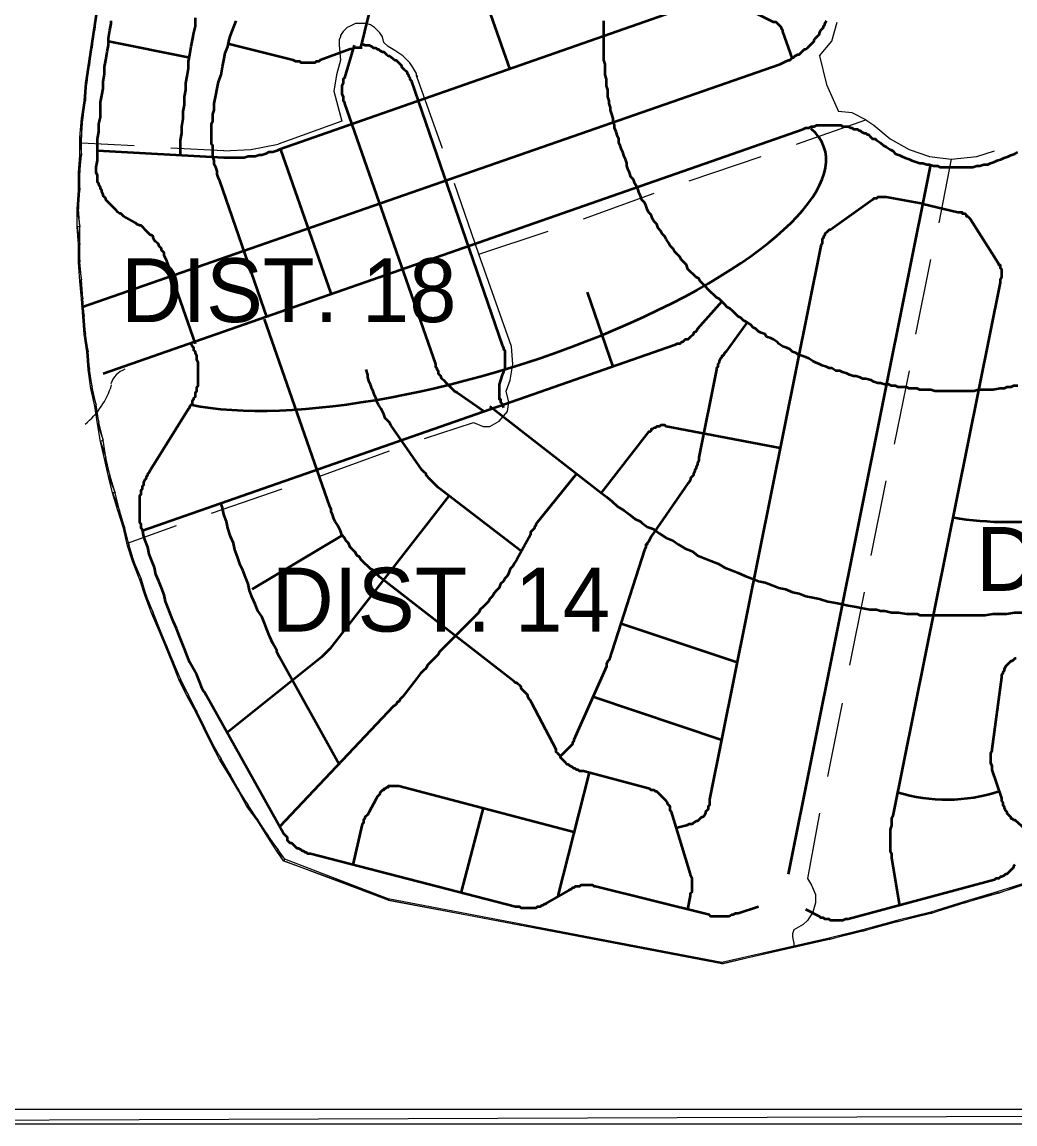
# Model space of a CAD drawing. Header units: inches. Extents: x 27 to 868, y 19 to 613.
# Drawn here: x 752.22 to 785.18, y 513.32 to 549.89 of the extents above; entities that cross this region are included whole.
import ezdxf

# ---------------------------------------------------------------- set-up
doc = ezdxf.new("R2010")
doc.units = ezdxf.units.IN
doc.header["$MEASUREMENT"] = 0
doc.layers.add('PDF_Geometry', color=7, linetype='Continuous')
doc.layers.add('PDF_Text', color=7, linetype='Continuous')
doc.styles.add('PDF Arial', font='arial.ttf')

msp = doc.modelspace()

# ---------------------------------------------------------------- linework, layer by layer
at = {"layer": 'PDF_Geometry', "color": 8, "lineweight": 35}
for points in [[(763.47, 549.035), (763.605, 549.575), (764.64, 553.808)], [(768.423, 548.314), (767.568, 550.746)], [(774.953, 550.611), (760.768, 545.657), (760.678, 545.612), (760.542, 545.567), (760.407, 545.567), (760.317, 545.522), (760.182, 545.477), (760.092, 545.477), (759.957, 545.432), (759.822, 545.432), (759.732, 545.432), (759.597, 545.387), (759.462, 545.387), (759.372, 545.387), (759.237, 545.387), (759.101, 545.387), (759.011, 545.387), (758.921, 545.387), (754.733, 545.612)], [(777.79, 548.674), (777.475, 549.575), (777.475, 549.62), (777.43, 549.665), (777.43, 549.71), (777.385, 549.755), (777.34, 549.8), (777.295, 549.845), (777.25, 549.89), (777.205, 549.89), (777.16, 549.89), (775.629, 550.656)], [(757.48, 545.477), (757.48, 545.702), (757.48, 545.972), (757.525, 546.198), (757.525, 546.423), (757.57, 546.693), (757.57, 546.918), (757.615, 547.143), (757.615, 547.413), (757.66, 547.639), (757.66, 547.864), (757.705, 548.089), (757.75, 548.359), (757.75, 548.584), (757.795, 548.809), (757.84, 549.08), (757.885, 549.305), (757.93, 549.53), (757.976, 549.755), (757.976, 550.025)], [(754.193, 540.433), (777.385, 548.494), (777.475, 548.539), (777.565, 548.584), (777.655, 548.629), (777.7, 548.629), (777.745, 548.674), (777.79, 548.719), (777.835, 548.719), (777.88, 548.764), (777.97, 548.81), (778.016, 548.81), (778.061, 548.855), (778.106, 548.9), (778.151, 548.945), (778.196, 548.99), (778.241, 548.99), (778.286, 549.035), (778.331, 549.08), (778.376, 549.125), (778.421, 549.17), (778.466, 549.215), (778.511, 549.26), (778.511, 549.305), (778.556, 549.35), (778.601, 549.395), (778.646, 549.44), (778.691, 549.485), (778.691, 549.53), (778.736, 549.62), (778.781, 549.665), (778.826, 549.71), (778.826, 549.755), (778.871, 549.8), (778.871, 549.845), (778.916, 549.935)], [(757.21, 541.469), (757.03, 541.964), (756.985, 542.054), (756.94, 542.145), (756.94, 542.235), (756.895, 542.28), (756.85, 542.325), (756.85, 542.37), (756.805, 542.415), (756.76, 542.46), (756.76, 542.505), (756.715, 542.55), (756.67, 542.595), (756.625, 542.64), (756.579, 542.73), (756.579, 542.775), (756.534, 542.82), (756.489, 542.82), (756.444, 542.865), (756.399, 542.91), (756.354, 542.955), (756.309, 543), (756.264, 543.045), (756.219, 543.09), (756.174, 543.135), (756.129, 543.135), (756.039, 543.18), (755.994, 543.225), (755.589, 543.451), (755.544, 543.496), (755.499, 543.541), (755.454, 543.541), (755.409, 543.586), (755.364, 543.631), (755.319, 543.676), (755.274, 543.721), (755.228, 543.766), (755.183, 543.811), (755.138, 543.856), (755.093, 543.901), (755.048, 543.946), (755.003, 543.991), (755.003, 544.036), (754.958, 544.081), (754.913, 544.126), (754.913, 544.171), (754.868, 544.261), (754.868, 544.306), (754.823, 544.351), (754.823, 544.396), (754.778, 544.486), (754.778, 544.531), (754.733, 544.576), (754.733, 544.621), (754.733, 544.711), (754.733, 544.756), (754.733, 544.802), (754.688, 544.892), (754.688, 544.937), (754.688, 544.982), (754.688, 545.072), (754.733, 545.297), (754.733, 545.522), (754.733, 545.792), (754.733, 546.017), (754.778, 546.243), (754.778, 546.513), (754.823, 546.738), (754.823, 546.963), (754.823, 547.233), (754.868, 547.458), (754.913, 547.684), (754.913, 547.909), (754.958, 548.179), (754.958, 548.404), (755.003, 548.629), (755.048, 548.9), (755.093, 549.125), (755.093, 549.35), (755.138, 549.62), (755.183, 549.845), (755.183, 549.935)], [(760.362, 540.073), (758.786, 544.621), (758.741, 544.711), (758.696, 544.846), (758.696, 544.937), (758.651, 545.072), (758.606, 545.162), (758.606, 545.297), (758.561, 545.432), (758.561, 545.522), (758.561, 545.612), (758.561, 545.702), (758.561, 545.792), (758.516, 545.837), (758.516, 545.927), (758.516, 546.017), (758.516, 546.152), (758.516, 546.243), (758.516, 546.378), (758.516, 546.513), (758.561, 546.603), (758.561, 546.738), (758.561, 546.828), (758.606, 546.963), (758.606, 547.188), (758.651, 547.458), (758.696, 547.684), (758.741, 547.909), (758.831, 548.134), (758.876, 548.404), (758.921, 548.629), (758.966, 548.855), (759.056, 549.08), (759.101, 549.305), (759.146, 549.44), (759.327, 549.935)], [(785.266, 537.821), (785.131, 537.821), (785.041, 537.776), (784.906, 537.776), (784.816, 537.731), (784.681, 537.731), (784.455, 537.686), (784.32, 537.686), (784.185, 537.686), (784.095, 537.686), (783.96, 537.686), (783.825, 537.641), (783.735, 537.641), (783.6, 537.641), (783.465, 537.641), (783.375, 537.641), (783.239, 537.641), (783.104, 537.641), (782.969, 537.641), (782.744, 537.641), (782.654, 537.641), (782.519, 537.641), (782.384, 537.686), (782.294, 537.686), (782.159, 537.686), (782.023, 537.686), (781.933, 537.731), (781.798, 537.731), (781.663, 537.731), (781.573, 537.776), (781.438, 537.776), (781.303, 537.776), (781.213, 537.821), (781.078, 537.821), (780.988, 537.866), (780.853, 537.866), (780.718, 537.911), (780.627, 537.911), (780.492, 537.956), (780.402, 538.001), (780.222, 538.046), (780.132, 538.046), (780.042, 538.091), (779.907, 538.136), (779.817, 538.136), (779.682, 538.182), (779.592, 538.227), (779.457, 538.272), (779.367, 538.317), (779.231, 538.317), (779.096, 538.407), (779.006, 538.407), (778.916, 538.452), (778.781, 538.497), (778.691, 538.542), (778.556, 538.587), (778.466, 538.632), (778.331, 538.722), (778.241, 538.767), (778.106, 538.812), (777.971, 538.857), (777.925, 538.902), (777.79, 538.947), (777.7, 539.037), (777.61, 539.082), (777.475, 539.127), (777.34, 539.217), (777.295, 539.262), (777.16, 539.352), (777.07, 539.397), (776.935, 539.442), (776.89, 539.533), (776.755, 539.578), (776.664, 539.623), (776.574, 539.713), (776.484, 539.758), (776.394, 539.848), (776.259, 539.938), (776.169, 539.983), (776.079, 540.073), (775.989, 540.118), (775.899, 540.208), (775.809, 540.298), (775.719, 540.388), (775.629, 540.433), (775.539, 540.523), (775.449, 540.613), (775.359, 540.703), (775.268, 540.748), (775.178, 540.839), (775.088, 540.929), (774.998, 541.019), (774.908, 541.109), (774.818, 541.199), (774.728, 541.289), (774.683, 541.379), (774.593, 541.424), (774.503, 541.514), (774.413, 541.604), (774.323, 541.694), (774.278, 541.829), (774.188, 541.919), (774.098, 542.009), (774.053, 542.099), (773.962, 542.19), (773.872, 542.28), (773.827, 542.37), (773.737, 542.46), (773.692, 542.55), (773.602, 542.685), (773.557, 542.775), (773.467, 542.865), (773.422, 542.955), (773.332, 543.045), (773.287, 543.18), (773.197, 543.27), (773.152, 543.36), (773.107, 543.495), (773.017, 543.586), (772.972, 543.676), (772.927, 543.811), (772.882, 543.901), (772.792, 543.991), (772.747, 544.126), (772.702, 544.216), (772.657, 544.351), (772.612, 544.441), (772.566, 544.531), (772.521, 544.666), (772.431, 544.756), (772.386, 544.892), (772.341, 544.982), (772.296, 545.117), (772.296, 545.207), (772.251, 545.342), (772.206, 545.432), (772.161, 545.567), (772.116, 545.657), (772.071, 545.792), (772.026, 545.882), (772.026, 546.017), (771.981, 546.107), (771.936, 546.243), (771.891, 546.378), (771.891, 546.468), (771.846, 546.603), (771.846, 546.693), (771.801, 546.828), (771.756, 546.963), (771.756, 547.053), (771.711, 547.188), (771.711, 547.278), (771.666, 547.413), (771.666, 547.549), (771.666, 547.639), (771.621, 547.774), (771.621, 547.909), (771.621, 547.999), (771.576, 548.134), (771.576, 548.269), (771.576, 548.359), (771.576, 548.494), (771.531, 548.629), (771.531, 548.719), (771.531, 548.855), (771.531, 548.99), (771.531, 549.08), (771.531, 549.215), (771.531, 549.35), (771.531, 549.44), (771.531, 549.575), (771.531, 549.71), (771.531, 549.8), (771.531, 549.935)], [(755.093, 549.26), (757.795, 548.719)], [(763.515, 549.035), (763.47, 549.035), (763.425, 549.035), (763.335, 549.035), (763.289, 549.035), (763.244, 549.035), (763.199, 548.99), (763.154, 548.99), (763.109, 548.99), (762.119, 548.629), (762.074, 548.584), (762.029, 548.584), (761.984, 548.584), (761.939, 548.539), (761.848, 548.539), (761.803, 548.539), (761.758, 548.539), (761.668, 548.539), (761.623, 548.539), (761.578, 548.539), (761.488, 548.539), (761.443, 548.584), (761.398, 548.584), (761.308, 548.584), (761.218, 548.629), (759.056, 549.17)], [(763.244, 549.125), (762.929, 548.044), (762.884, 547.999), (762.884, 547.954), (762.884, 547.909), (762.884, 547.864), (762.839, 547.774), (762.839, 547.729), (762.839, 547.684), (762.839, 547.594), (762.839, 547.549), (762.839, 547.504), (762.884, 547.413), (762.884, 547.368), (762.884, 547.323), (762.884, 547.278), (762.929, 547.233), (762.929, 547.188), (765.946, 538.542), (765.946, 538.452), (765.991, 538.407), (765.991, 538.362), (766.037, 538.317), (766.037, 538.227), (766.082, 538.182), (766.127, 538.137), (766.127, 538.091), (766.172, 538.046), (766.217, 538.001), (766.262, 537.956), (766.307, 537.911), (766.352, 537.866), (766.397, 537.821), (766.442, 537.776), (766.487, 537.731), (766.532, 537.686), (766.577, 537.641), (766.667, 537.596), (767.568, 536.966)], [(763.515, 549.17), (763.605, 549.125), (763.74, 549.125), (763.83, 549.08), (763.875, 549.035), (763.965, 549.035), (764.01, 548.99), (764.055, 548.99), (764.1, 548.945), (764.19, 548.9), (764.235, 548.9), (764.28, 548.855), (764.325, 548.81), (764.37, 548.764), (764.415, 548.764), (764.595, 548.629), (764.64, 548.629), (764.686, 548.584), (764.731, 548.539), (764.776, 548.494), (764.821, 548.449), (764.821, 548.404), (764.866, 548.359), (764.911, 548.314), (764.956, 548.269), (765.001, 548.224), (765.001, 548.179), (765.046, 548.134), (765.046, 548.089), (765.091, 548.044), (765.091, 547.999), (765.136, 547.954), (768.153, 539.172), (768.198, 539.082), (768.198, 539.037), (768.243, 538.992), (768.243, 538.902), (768.243, 538.857), (768.243, 538.812), (768.243, 538.722), (768.243, 538.677), (768.243, 538.632), (768.243, 538.542), (768.243, 538.497), (768.243, 538.452), (768.243, 538.362), (768.198, 538.317), (768.198, 538.272), (768.153, 538.182), (768.108, 538.001), (768.063, 537.866), (768.063, 537.821), (768.063, 537.731), (768.063, 537.686), (768.063, 537.641), (768.063, 537.551), (768.063, 537.506), (768.063, 537.461), (768.063, 537.416), (768.063, 537.371), (768.108, 537.371), (768.108, 537.326), (768.108, 537.281), (768.153, 537.236), (768.153, 537.191), (768.198, 537.101)], [(754.913, 538.227), (778.151, 546.333), (778.241, 546.378), (778.331, 546.378), (778.421, 546.423), (778.466, 546.423), (778.511, 546.423), (778.601, 546.468), (778.646, 546.468), (778.691, 546.468), (778.736, 546.468), (778.826, 546.468), (778.871, 546.468), (778.916, 546.468), (779.006, 546.468), (779.051, 546.468), (779.096, 546.468), (779.186, 546.468), (779.231, 546.468), (779.276, 546.468), (779.366, 546.468), (779.412, 546.468), (779.457, 546.423), (779.547, 546.423), (779.592, 546.423), (779.637, 546.423), (779.727, 546.378), (779.772, 546.378), (779.817, 546.333), (779.862, 546.333), (779.952, 546.333), (779.997, 546.288), (780.042, 546.288), (780.087, 546.243), (780.177, 546.198), (780.222, 546.198), (780.267, 546.153), (780.312, 546.153), (780.357, 546.107), (780.402, 546.062), (780.447, 546.017), (780.537, 546.017), (780.582, 545.972), (780.718, 545.882), (780.808, 545.792), (780.898, 545.747), (781.033, 545.657), (781.123, 545.612), (781.213, 545.522), (781.348, 545.477), (781.438, 545.432), (781.528, 545.387), (781.663, 545.342), (781.753, 545.297), (781.888, 545.252), (782.023, 545.207), (782.114, 545.207), (782.249, 545.162), (782.339, 545.162), (782.474, 545.117), (782.609, 545.117), (782.699, 545.072), (782.834, 545.072), (782.969, 545.072), (783.059, 545.072), (783.194, 545.072), (783.329, 545.072), (783.42, 545.072), (783.555, 545.072), (783.645, 545.072), (783.78, 545.072), (783.915, 545.117), (784.005, 545.117), (784.14, 545.162), (784.275, 545.162), (784.365, 545.207), (784.5, 545.252), (784.59, 545.297), (784.725, 545.342)], [(762.479, 540.884), (760.813, 545.657)], [(784.725, 545.342), (784.816, 545.387), (784.951, 545.432), (785.041, 545.477), (785.176, 545.522), (785.266, 545.567)], [(777.655, 521.609), (782.384, 545.162)], [(782.114, 543.856), (780.898, 544.081), (780.853, 544.081), (780.808, 544.081), (780.763, 544.081), (780.718, 544.081), (780.672, 544.081), (780.627, 544.081), (780.582, 544.036), (780.537, 544.036), (780.492, 544.036), (780.447, 543.991), (779.051, 543), (779.006, 543), (778.961, 542.955), (778.916, 542.91), (778.871, 542.865), (778.871, 542.82), (778.826, 542.775), (778.826, 542.73), (778.781, 542.685), (778.781, 542.64), (778.781, 542.55), (778.736, 542.46), (775.043, 524.086), (775.043, 523.996), (775.043, 523.906), (774.998, 523.861), (774.998, 523.816), (774.998, 523.771), (774.953, 523.726), (774.908, 523.681), (774.908, 523.636), (774.863, 523.546), (774.818, 523.501), (774.773, 523.501), (774.728, 523.456), (774.683, 523.411), (774.638, 523.366), (774.593, 523.366), (774.503, 523.32), (774.458, 523.275), (774.368, 523.275), (774.278, 523.23), (773.917, 523.14)], [(782.114, 543.856), (783.284, 543.586), (783.329, 543.586), (783.375, 543.586), (783.42, 543.586), (783.42, 543.541), (783.465, 543.541), (783.51, 543.541), (783.555, 543.496), (783.555, 543.451), (783.6, 543.451), (783.645, 543.405), (783.69, 543.36), (784.635, 541.874), (784.635, 541.829), (784.681, 541.829), (784.681, 541.784), (784.681, 541.739), (784.725, 541.694), (784.725, 541.649), (784.725, 541.604), (784.725, 541.559), (784.725, 541.514), (784.725, 541.469), (784.725, 541.424), (784.681, 541.334), (784.681, 541.244), (781.123, 523.546), (781.078, 523.456), (781.078, 523.366), (781.078, 523.23), (781.033, 523.095), (781.033, 523.005), (781.033, 522.87), (781.033, 522.735), (781.033, 522.645), (781.033, 522.51), (781.033, 522.375), (781.078, 522.285), (781.078, 522.15), (781.348, 520.573)], [(757.976, 539.217), (757.165, 541.559)], [(771.846, 538.452), (770.99, 540.929)], [(775.449, 540.613), (774.638, 539.713), (774.593, 539.623), (774.503, 539.578), (774.503, 539.533), (774.458, 539.488), (774.413, 539.442), (774.368, 539.397), (774.323, 539.352), (774.233, 539.352), (774.188, 539.307), (774.143, 539.262), (774.098, 539.262), (774.053, 539.217), (774.007, 539.217), (773.962, 539.217), (773.872, 539.172), (756.219, 533.003)], [(774.323, 520.438), (774.413, 520.889), (774.413, 520.979), (774.458, 521.024), (774.458, 521.069), (774.458, 521.114), (774.458, 521.204), (774.458, 521.249), (774.458, 521.294), (774.458, 521.384), (774.458, 521.429), (774.458, 521.474), (774.413, 521.564), (774.413, 521.609), (773.782, 523.681), (773.737, 523.726), (773.737, 523.771), (773.737, 523.861), (773.692, 523.906), (773.647, 523.951), (773.647, 523.996), (773.602, 524.041), (773.557, 524.086), (773.512, 524.131), (773.467, 524.176), (773.422, 524.221), (773.377, 524.266), (773.332, 524.311), (773.287, 524.356), (773.242, 524.356), (773.197, 524.401), (773.152, 524.401), (773.107, 524.401), (773.062, 524.446), (770.855, 525.032), (770.81, 525.032), (770.72, 525.032), (770.675, 525.077), (770.63, 525.077), (770.585, 525.122), (770.54, 525.122), (770.495, 525.167), (770.405, 525.212), (770.36, 525.257), (770.315, 525.257), (770.27, 525.302), (770.225, 525.347), (770.18, 525.392), (770.135, 525.437), (770.09, 525.482), (770.09, 525.527), (770.045, 525.572), (770, 525.617), (769.955, 525.662), (769.955, 525.752), (769.144, 527.283), (769.099, 527.373), (769.054, 527.419), (769.009, 527.509), (769.009, 527.554), (768.964, 527.599), (768.919, 527.644), (768.874, 527.689), (768.829, 527.734), (768.784, 527.779), (768.784, 527.824), (768.739, 527.869), (768.694, 527.914), (768.648, 527.959), (768.603, 527.959), (768.558, 528.004), (764.1, 531.472), (764.055, 531.517), (763.965, 531.607), (763.875, 531.697), (763.785, 531.742), (763.695, 531.832), (763.605, 531.922), (763.515, 532.012), (763.47, 532.057), (763.425, 532.147), (763.335, 532.192), (763.289, 532.282), (763.199, 532.372), (763.109, 532.462), (763.064, 532.597), (762.974, 532.687), (762.929, 532.778), (762.839, 532.868), (762.794, 533.003), (762.749, 533.093), (762.704, 533.183), (762.614, 533.318), (762.569, 533.408), (762.524, 533.543), (762.479, 533.633), (762.479, 533.723), (762.434, 533.813), (760.272, 540.028)], [(776.304, 539.938), (775.584, 538.947), (775.539, 538.902), (775.494, 538.812), (775.449, 538.812), (775.449, 538.767), (775.404, 538.722), (775.359, 538.632), (775.359, 538.587), (775.314, 538.542), (775.314, 538.497), (775.314, 538.452), (775.268, 538.407), (775.268, 538.362), (774.683, 535.434), (774.683, 535.344), (774.638, 535.254), (774.638, 535.209), (774.593, 535.119), (774.593, 535.074), (774.548, 535.029), (774.548, 534.984), (774.503, 534.894), (774.503, 534.849), (774.458, 534.804), (774.413, 534.759), (774.413, 534.714), (774.368, 534.624), (774.323, 534.579), (773.107, 532.823), (773.062, 532.732), (773.017, 532.642), (772.972, 532.597), (772.972, 532.552), (772.927, 532.552), (772.927, 532.507), (772.927, 532.462), (772.882, 532.372), (771.711, 528.724), (771.666, 528.679), (771.621, 528.589), (771.621, 528.499), (770.54, 526.068), (770.54, 526.022), (770.495, 525.977), (770.495, 525.932), (770.45, 525.887), (770.405, 525.842), (770.36, 525.797), (770.315, 525.752), (770.27, 525.707), (770.225, 525.662), (770.18, 525.617), (770.09, 525.527)], [(776.664, 520.528), (775.989, 520.303), (775.899, 520.303), (775.809, 520.258), (775.764, 520.258), (775.674, 520.213), (775.629, 520.213), (775.584, 520.213), (775.494, 520.213), (775.449, 520.213), (775.404, 520.213), (775.313, 520.213), (775.268, 520.213), (775.223, 520.213), (775.178, 520.213), (775.088, 520.213), (775.043, 520.258), (771.26, 521.204), (771.215, 521.204), (771.17, 521.249), (771.125, 521.249), (771.08, 521.249), (770.99, 521.249), (770.945, 521.249), (770.9, 521.249), (770.81, 521.249), (770.765, 521.249), (770.72, 521.204), (770.675, 521.204), (770.585, 521.204), (770.54, 521.159), (770.495, 521.159), (770.45, 521.114), (770.36, 521.069), (769.639, 520.663), (769.594, 520.618), (769.549, 520.618), (769.504, 520.573), (769.459, 520.573), (769.414, 520.528), (769.369, 520.528), (769.324, 520.528), (769.279, 520.483), (769.189, 520.483), (769.144, 520.483), (769.099, 520.483), (769.009, 520.483), (768.964, 520.483), (768.919, 520.483), (768.829, 520.483), (768.784, 520.483), (768.739, 520.528), (768.648, 520.528), (768.603, 520.528), (761.803, 522.285), (761.758, 522.285), (761.713, 522.285), (761.668, 522.33), (761.623, 522.33), (761.578, 522.375), (761.533, 522.375), (761.488, 522.42), (761.398, 522.465), (761.353, 522.465), (761.308, 522.51), (761.263, 522.555), (761.218, 522.6), (761.173, 522.645), (761.128, 522.645), (761.083, 522.69), (761.038, 522.735), (761.038, 522.825), (760.993, 522.87), (760.948, 522.915), (760.903, 522.96), (758.336, 527.554), (758.291, 527.644), (758.246, 527.689), (758.201, 527.779), (758.111, 528.004), (758.021, 528.229), (757.93, 528.409), (757.795, 528.634), (757.705, 528.86), (757.615, 529.085), (757.525, 529.31), (757.435, 529.535), (757.345, 529.76), (757.255, 529.985), (757.165, 530.211), (757.075, 530.436), (756.985, 530.661), (756.94, 530.886), (756.85, 531.111), (756.76, 531.336), (756.67, 531.562), (756.625, 531.787), (756.534, 532.012), (756.444, 532.237), (756.399, 532.462), (756.309, 532.687), (756.264, 532.823), (756.219, 533.048), (756.174, 533.093), (756.174, 533.183), (756.174, 533.228), (756.129, 533.273), (756.129, 533.363), (756.129, 533.408), (756.129, 533.453), (756.129, 533.498), (756.129, 533.588), (756.129, 533.633), (756.129, 533.678), (756.129, 533.768), (756.129, 533.813), (756.129, 533.858), (756.129, 533.948), (756.129, 533.993), (756.129, 534.038), (756.129, 534.129), (756.129, 534.174), (756.174, 534.219), (756.174, 534.309), (756.174, 534.354), (756.219, 534.399), (756.219, 534.489), (756.264, 534.534), (756.264, 534.579), (756.264, 534.624), (756.309, 534.714), (756.354, 534.759), (756.354, 534.804), (756.399, 534.849), (756.399, 534.894), (756.444, 534.939), (756.489, 535.029), (757.75, 537.056), (757.795, 537.101), (757.795, 537.146), (757.84, 537.191), (757.885, 537.236), (757.885, 537.326), (757.93, 537.371), (757.93, 537.416), (757.976, 537.461), (757.976, 537.551), (757.976, 537.596), (758.021, 537.641), (758.021, 537.731), (758.021, 537.776), (758.066, 537.821), (758.066, 537.866), (758.066, 537.956), (758.066, 538.001), (758.066, 538.046), (758.066, 538.137), (758.066, 538.182), (758.066, 538.227), (758.066, 538.317), (758.066, 538.362), (758.066, 538.407), (758.066, 538.452), (758.066, 538.497), (758.066, 538.542), (758.066, 538.587), (758.021, 538.677), (758.021, 538.722), (758.021, 538.767), (758.021, 538.812), (757.976, 538.902), (757.976, 538.947), (757.93, 538.992), (757.93, 539.082), (757.885, 539.127), (757.84, 539.217), (757.84, 539.262)], [(768.784, 532.327), (766.037, 534.444), (765.992, 534.489), (765.946, 534.534), (765.901, 534.579), (765.856, 534.624), (765.811, 534.669), (765.766, 534.714), (765.721, 534.759), (765.676, 534.804), (765.631, 534.849), (765.631, 534.894), (765.586, 534.939), (765.541, 534.984), (765.496, 535.029), (764.46, 536.515), (764.415, 536.605), (764.37, 536.65), (764.28, 536.74), (764.235, 536.876), (764.19, 536.966), (764.145, 537.056), (764.055, 537.191), (764.01, 537.281), (763.965, 537.416), (763.92, 537.506), (763.875, 537.641), (763.83, 537.731), (763.785, 537.866), (763.74, 537.956), (763.695, 538.091), (763.695, 538.182), (763.65, 538.362)], [(767.748, 537.146), (771.441, 534.264), (771.621, 534.129), (771.801, 533.993), (771.981, 533.813), (772.206, 533.678), (772.386, 533.543), (772.566, 533.408), (772.747, 533.318), (772.792, 533.273), (772.972, 533.138), (773.107, 533.093), (773.197, 533.048), (773.377, 532.913), (773.602, 532.778), (773.827, 532.687), (774.007, 532.552), (774.233, 532.417), (774.458, 532.327), (774.638, 532.192), (774.863, 532.102), (775.088, 532.012), (775.313, 531.922), (775.539, 531.787), (775.764, 531.697), (775.989, 531.607), (776.214, 531.517), (776.439, 531.427), (776.664, 531.336), (776.89, 531.291), (777.115, 531.201), (777.34, 531.111), (777.565, 531.066), (777.79, 530.976), (778.016, 530.931), (778.241, 530.841), (778.466, 530.796), (778.691, 530.751), (778.961, 530.661), (779.231, 530.616), (779.457, 530.571), (779.637, 530.526), (779.907, 530.481), (780.132, 530.436), (780.357, 530.391), (780.582, 530.391), (780.718, 530.346), (780.853, 530.346), (781.078, 530.301), (781.303, 530.301), (781.573, 530.256), (781.798, 530.256), (781.933, 530.256), (782.023, 530.211), (782.294, 530.211), (782.519, 530.211), (782.744, 530.211), (782.969, 530.211), (783.239, 530.211), (783.465, 530.211), (783.735, 530.211), (783.96, 530.211), (784.185, 530.211), (784.455, 530.256), (784.681, 530.256), (784.906, 530.256), (785.176, 530.301), (785.401, 530.301)], [(777.385, 535.75), (773.602, 536.47), (773.557, 536.515), (773.512, 536.515), (773.467, 536.515), (773.422, 536.515), (773.377, 536.47), (773.332, 536.47), (773.287, 536.47), (773.242, 536.425), (773.197, 536.425), (773.152, 536.38), (773.107, 536.38), (773.107, 536.335), (773.062, 536.29), (773.017, 536.29), (771.441, 534.264)], [(770.63, 534.894), (769.279, 533.228), (769.279, 533.183), (769.234, 533.138), (769.234, 533.093), (769.189, 533.048), (769.144, 533.003), (769.099, 532.958), (769.099, 532.868), (768.648, 532.057), (768.558, 531.922), (768.513, 531.832), (768.423, 531.742), (768.378, 531.607), (768.333, 531.517), (768.243, 531.427), (768.198, 531.336), (768.108, 531.246), (768.063, 531.111), (767.973, 531.021), (767.883, 530.931), (767.838, 530.841), (767.748, 530.751), (767.703, 530.661), (767.613, 530.571), (767.523, 530.481), (767.433, 530.391), (767.388, 530.301), (767.297, 530.211), (767.207, 530.121), (767.117, 530.03), (767.027, 529.94), (766.262, 529.175), (766.082, 528.995), (766.037, 528.905), (765.946, 528.815), (765.856, 528.725), (765.766, 528.634), (765.676, 528.544), (765.631, 528.454), (765.541, 528.364), (765.451, 528.274), (765.316, 528.094), (764.866, 527.509), (764.776, 527.419), (764.731, 527.328), (764.686, 527.328), (764.64, 527.238), (764.55, 527.193), (760.768, 523.185)], [(762.749, 525.257), (760.768, 528.815), (760.723, 528.905), (760.678, 528.995), (760.678, 529.04), (760.542, 529.265), (760.452, 529.49), (760.362, 529.715), (760.272, 529.94), (760.182, 530.166), (760.047, 530.346), (759.957, 530.571), (759.867, 530.796), (759.777, 531.021), (759.732, 531.246), (759.642, 531.472), (759.552, 531.697), (759.462, 531.877), (759.372, 532.147), (759.282, 532.372), (759.237, 532.597), (759.146, 532.823), (759.056, 533.093), (759.011, 533.318), (758.921, 533.543), (758.876, 533.768), (758.831, 533.903)], [(766.397, 534.174), (762.434, 529.085), (762.389, 529.04), (762.344, 528.995), (762.299, 528.95), (762.254, 528.905), (762.209, 528.86), (762.164, 528.815), (759.011, 526.293)], [(762.884, 532.868), (759.867, 531.066)], [(772.071, 529.94), (775.989, 528.634)], [(785.221, 528.77), (785.176, 528.77), (785.131, 528.725), (785.086, 528.679), (785.041, 528.679), (784.996, 528.634), (784.951, 528.589), (784.906, 528.544), (784.861, 528.499), (784.816, 528.409), (784.816, 528.364), (784.771, 528.319), (784.771, 528.274), (784.725, 528.229), (784.725, 528.139), (784.41, 525.752), (784.41, 525.707), (784.365, 525.617), (784.365, 525.572), (784.365, 525.527), (784.365, 525.482), (784.365, 525.392), (784.365, 525.347), (784.365, 525.302), (784.41, 525.212), (784.41, 525.167), (784.41, 525.122), (784.41, 525.077), (784.725, 524.131), (784.725, 524.041), (784.771, 523.996), (784.771, 523.951), (784.771, 523.906), (784.816, 523.861), (784.816, 523.816), (784.861, 523.726), (784.906, 523.681), (784.906, 523.636), (784.951, 523.591), (784.996, 523.546), (785.041, 523.501), (785.041, 523.456), (785.086, 523.456), (785.131, 523.411), (785.176, 523.411), (785.626, 523.005)], [(771.17, 527.509), (775.448, 526.068)], [(771.035, 524.942), (770, 520.889)], [(770.54, 523.005), (764.731, 524.536), (764.686, 524.536), (764.64, 524.536), (764.595, 524.536), (764.55, 524.536), (764.505, 524.536), (764.46, 524.536), (764.415, 524.536), (764.37, 524.536), (764.37, 524.491), (764.325, 524.491), (764.28, 524.446), (764.235, 524.446), (764.235, 524.401), (764.19, 524.401), (764.145, 524.356), (764.1, 524.311), (764.1, 524.266), (764.01, 524.176), (763.965, 524.086), (763.74, 523.681), (763.695, 523.591), (763.605, 523.501), (763.605, 523.456), (763.56, 523.411), (763.56, 523.365), (763.56, 523.32), (763.515, 523.275), (763.199, 521.924)], [(767.523, 523.816), (766.802, 521.024)], [(785.176, 521.924), (785.131, 521.879), (785.131, 521.834), (785.086, 521.789), (785.041, 521.744), (784.996, 521.699), (784.951, 521.654), (784.906, 521.609), (784.861, 521.609), (784.816, 521.564), (784.726, 521.519), (784.681, 521.519), (784.636, 521.474), (784.545, 521.474), (784.5, 521.429), (779.637, 520.123), (779.592, 520.123), (779.547, 520.123), (779.457, 520.078), (779.412, 520.078), (779.367, 520.078), (779.277, 520.078), (779.231, 520.078), (779.186, 520.078), (779.096, 520.078), (779.051, 520.078), (779.006, 520.123), (778.916, 520.123), (778.871, 520.123), (778.826, 520.168), (778.736, 520.168), (778.691, 520.213), (778.241, 520.438)]]:
    msp.add_lwpolyline(points, dxfattribs=at)
at = {"layer": 'PDF_Geometry', "color": 8, "lineweight": 0}
for points in [[(754.688, 550.206), (754.643, 549.62), (754.598, 549.62), (754.688, 550.206)], [(754.733, 550.206), (754.688, 550.206), (754.643, 549.62), (754.733, 550.206)], [(754.598, 549.62), (754.553, 549.035), (754.508, 549.035), (754.598, 549.62)], [(754.643, 549.62), (754.598, 549.62), (754.553, 549.035), (754.643, 549.62)], [(765.316, 548.089), (765.316, 548.179), (765.181, 548.404), (765.091, 548.539), (765.046, 548.584), (764.866, 548.764), (764.595, 548.945), (764.37, 549.08), (764.235, 549.215), (764.19, 549.395), (764.1, 549.53), (763.92, 549.71), (763.785, 549.8), (763.65, 549.845), (763.425, 549.845), (763.289, 549.845), (763.109, 549.755), (763.019, 549.71), (762.929, 549.62), (762.884, 549.575), (762.794, 549.44), (762.794, 549.395), (762.749, 549.305), (762.749, 549.26), (762.749, 549.215), (762.749, 549.125), (762.794, 548.629), (762.659, 548.134), (762.569, 547.594), (762.704, 547.098), (762.839, 546.603), (760.723, 545.837)], [(778.691, 548.764), (779.096, 549.26), (779.276, 549.89)], [(754.508, 549.035), (754.463, 548.449), (754.418, 548.449), (754.508, 549.035)], [(754.553, 549.035), (754.508, 549.035), (754.463, 548.449), (754.553, 549.035)], [(778.691, 548.764), (778.916, 547.819), (779.321, 546.918)], [(754.418, 548.449), (754.373, 547.864), (754.328, 547.864), (754.418, 548.449)], [(754.463, 548.449), (754.418, 548.449), (754.373, 547.864), (754.463, 548.449)], [(754.328, 547.864), (754.328, 547.278), (754.283, 547.278), (754.328, 547.864)], [(754.373, 547.864), (754.328, 547.864), (754.328, 547.278), (754.373, 547.864)], [(765.316, 548.089), (766.172, 545.702)], [(765.316, 548.089), (765.361, 548.089), (765.361, 548.089), (765.316, 548.089)], [(754.283, 547.278), (754.238, 546.693), (754.193, 546.693), (754.283, 547.278)], [(754.328, 547.278), (754.283, 547.278), (754.238, 546.693), (754.328, 547.278)], [(754.193, 546.693), (754.193, 546.062), (754.148, 546.062), (754.193, 546.693)], [(754.238, 546.693), (754.193, 546.693), (754.193, 546.062), (754.238, 546.693)], [(780.222, 546.648), (779.772, 546.873), (779.321, 546.918)], [(777.925, 545.837), (780.222, 546.648), (780.492, 546.468), (781.033, 546.017), (781.663, 545.657), (782.339, 545.432), (783.059, 545.342), (782.654, 543.225)], [(754.193, 546.062), (754.148, 546.062), (754.193, 545.477), (754.193, 546.062)], [(754.148, 546.062), (754.193, 545.477), (754.148, 545.477), (754.148, 546.062)], [(754.193, 545.882), (755.949, 545.792)], [(754.193, 545.882), (754.193, 545.882), (754.193, 545.882)], [(758.921, 545.612), (757.165, 545.702)], [(758.921, 545.612), (759.822, 545.657), (760.723, 545.837)], [(783.059, 545.342), (783.915, 545.432), (784.5, 545.612)], [(754.148, 545.477), (754.148, 544.892), (754.103, 544.892), (754.148, 545.477)], [(754.193, 545.477), (754.148, 545.477), (754.148, 544.892), (754.193, 545.477)], [(774.368, 544.621), (776.755, 545.432)], [(754.148, 544.892), (754.103, 544.892), (754.148, 544.306), (754.148, 544.892)], [(754.103, 544.892), (754.148, 544.306), (754.103, 544.306), (754.103, 544.892)], [(767.388, 542.19), (766.577, 544.531)], [(754.103, 544.306), (754.103, 543.676), (754.058, 543.676), (754.103, 544.306)], [(754.148, 544.306), (754.103, 544.306), (754.103, 543.676), (754.148, 544.306)], [(770.855, 543.36), (773.197, 544.216)], [(754.103, 543.676), (754.058, 543.676), (754.148, 543.09), (754.103, 543.676)], [(754.058, 543.676), (754.148, 543.09), (754.058, 543.09), (754.058, 543.676)], [(754.148, 543.09), (754.058, 543.09), (754.148, 542.505), (754.148, 543.09)], [(754.058, 543.09), (754.148, 542.505), (754.103, 542.505), (754.058, 543.09)], [(765.586, 536.065), (767.207, 536.605), (767.523, 536.47), (767.748, 536.47), (768.063, 536.65), (768.333, 536.966), (768.378, 537.281), (768.288, 537.641), (768.423, 538.001), (768.513, 538.542), (768.468, 539.127), (767.388, 542.19), (769.684, 542.955)], [(754.148, 542.505), (754.103, 542.505), (754.148, 541.919), (754.148, 542.505)], [(754.103, 542.505), (754.148, 541.919), (754.103, 541.919), (754.103, 542.505)], [(781.888, 539.533), (782.384, 542.009)], [(754.148, 541.919), (754.103, 541.919), (754.193, 541.334), (754.148, 541.919)], [(754.103, 541.919), (754.193, 541.334), (754.148, 541.289), (754.103, 541.919)], [(754.193, 541.334), (754.148, 541.289), (754.238, 540.703), (754.193, 541.334)], [(754.148, 541.289), (754.238, 540.703), (754.193, 540.703), (754.148, 541.289)], [(754.238, 540.703), (754.193, 540.703), (754.283, 540.118), (754.238, 540.703)], [(754.193, 540.703), (754.283, 540.118), (754.238, 540.118), (754.193, 540.703)], [(754.283, 540.118), (754.238, 540.118), (754.328, 539.533), (754.283, 540.118)], [(754.238, 540.118), (754.328, 539.533), (754.283, 539.533), (754.238, 540.118)], [(754.328, 539.533), (754.283, 539.533), (754.418, 538.947), (754.328, 539.533)], [(754.283, 539.533), (754.418, 538.947), (754.373, 538.947), (754.283, 539.533)], [(754.418, 538.947), (754.373, 538.947), (754.463, 538.362), (754.418, 538.947)], [(754.373, 538.947), (754.463, 538.362), (754.418, 538.362), (754.373, 538.947)], [(754.463, 538.362), (754.418, 538.362), (754.553, 537.776), (754.463, 538.362)], [(754.418, 538.362), (754.553, 537.776), (754.508, 537.731), (754.418, 538.362)], [(781.663, 538.317), (781.168, 535.885)], [(754.553, 537.776), (754.508, 537.731), (754.688, 537.191), (754.553, 537.776)], [(754.508, 537.731), (754.688, 537.191), (754.643, 537.146), (754.508, 537.731)], [(754.688, 537.191), (754.643, 537.146), (754.778, 536.605), (754.688, 537.191)], [(754.643, 537.146), (754.778, 536.605), (754.733, 536.56), (754.643, 537.146)], [(754.778, 536.605), (754.733, 536.56), (754.913, 536.02), (754.778, 536.605)], [(754.733, 536.56), (754.913, 536.02), (754.823, 535.975), (754.733, 536.56)], [(754.913, 536.02), (754.823, 535.975), (755.003, 535.434), (754.913, 536.02)], [(754.823, 535.975), (755.003, 535.434), (754.958, 535.39), (754.823, 535.975)], [(755.003, 535.434), (754.958, 535.39), (755.138, 534.849), (755.003, 535.434)], [(754.958, 535.39), (755.138, 534.849), (755.093, 534.804), (754.958, 535.39)], [(762.074, 534.804), (764.415, 535.66)], [(755.138, 534.849), (755.093, 534.804), (755.319, 534.264), (755.138, 534.849)], [(755.093, 534.804), (755.319, 534.264), (755.228, 534.264), (755.093, 534.804)], [(780.402, 532.192), (780.898, 534.669)], [(755.319, 534.264), (755.228, 534.264), (755.454, 533.678), (755.319, 534.264)], [(755.228, 534.264), (755.454, 533.678), (755.409, 533.678), (755.228, 534.264)], [(758.516, 533.588), (760.858, 534.399)], [(755.454, 533.678), (755.409, 533.678), (755.634, 533.093), (755.454, 533.678)], [(755.409, 533.678), (755.634, 533.093), (755.589, 533.093), (755.409, 533.678)], [(755.724, 532.597), (757.345, 533.183)], [(755.634, 533.093), (755.589, 533.093), (755.769, 532.552), (755.634, 533.093)], [(755.589, 533.093), (755.769, 532.552), (755.724, 532.507), (755.589, 533.093)], [(755.769, 532.552), (755.724, 532.507), (755.949, 531.967), (755.769, 532.552)], [(755.724, 532.507), (755.949, 531.967), (755.904, 531.967), (755.724, 532.507)], [(755.949, 531.967), (755.904, 531.967), (756.174, 531.427), (755.949, 531.967)], [(755.904, 531.967), (756.174, 531.427), (756.129, 531.381), (755.904, 531.967)], [(756.174, 531.427), (756.129, 531.381), (756.354, 530.841), (756.174, 531.427)], [(756.129, 531.381), (756.354, 530.841), (756.309, 530.841), (756.129, 531.381)], [(780.177, 530.976), (779.682, 528.544)], [(756.354, 530.841), (756.309, 530.841), (756.579, 530.301), (756.354, 530.841)], [(756.309, 530.841), (756.579, 530.301), (756.534, 530.256), (756.309, 530.841)], [(756.579, 530.301), (756.534, 530.256), (756.805, 529.715), (756.579, 530.301)], [(756.534, 530.256), (756.805, 529.715), (756.76, 529.715), (756.534, 530.256)], [(756.805, 529.715), (756.76, 529.715), (757.03, 529.175), (756.805, 529.715)], [(756.76, 529.715), (757.03, 529.175), (756.985, 529.175), (756.76, 529.715)], [(757.03, 529.175), (756.985, 529.175), (757.255, 528.634), (757.03, 529.175)], [(756.985, 529.175), (757.255, 528.634), (757.21, 528.634), (756.985, 529.175)], [(757.255, 528.634), (757.21, 528.634), (757.48, 528.094), (757.255, 528.634)], [(757.21, 528.634), (757.48, 528.094), (757.435, 528.049), (757.21, 528.634)], [(757.48, 528.094), (757.435, 528.049), (757.75, 527.554), (757.48, 528.094)], [(757.435, 528.049), (757.75, 527.554), (757.705, 527.509), (757.435, 528.049)], [(757.75, 527.554), (757.705, 527.509), (758.021, 527.013), (757.75, 527.554)], [(757.705, 527.509), (758.021, 527.013), (757.976, 527.013), (757.705, 527.509)], [(758.021, 527.013), (757.976, 527.013), (758.291, 526.473), (758.021, 527.013)], [(757.976, 527.013), (758.291, 526.473), (758.246, 526.473), (757.976, 527.013)], [(778.961, 524.852), (779.457, 527.283)], [(758.291, 526.473), (758.246, 526.473), (758.561, 525.932), (758.291, 526.473)], [(758.246, 526.473), (758.561, 525.932), (758.516, 525.932), (758.246, 526.473)], [(758.561, 525.932), (758.516, 525.932), (758.831, 525.437), (758.561, 525.932)], [(758.516, 525.932), (758.831, 525.437), (758.786, 525.392), (758.516, 525.932)], [(758.831, 525.437), (758.786, 525.392), (759.146, 524.897), (758.831, 525.437)], [(758.786, 525.392), (759.146, 524.897), (759.101, 524.897), (758.786, 525.392)], [(759.146, 524.897), (759.101, 524.897), (759.417, 524.401), (759.146, 524.897)], [(759.101, 524.897), (759.417, 524.401), (759.417, 524.356), (759.101, 524.897)], [(759.417, 524.401), (759.417, 524.356), (759.732, 523.906), (759.417, 524.401)], [(759.417, 524.356), (759.732, 523.906), (759.687, 523.861), (759.417, 524.356)], [(759.732, 523.906), (759.687, 523.861), (760.047, 523.411), (759.732, 523.906)], [(759.687, 523.861), (760.047, 523.411), (760.047, 523.366), (759.687, 523.861)], [(760.047, 523.411), (760.047, 523.366), (760.407, 522.87), (760.047, 523.411)], [(760.047, 523.366), (760.407, 522.87), (760.362, 522.87), (760.047, 523.366)], [(778.691, 523.636), (778.286, 521.474), (778.421, 521.249), (778.556, 520.934), (778.556, 520.663), (778.466, 520.348), (778.286, 520.078), (778.151, 519.943), (777.835, 519.763), (777.79, 519.628), (777.79, 519.538), (777.835, 519.312), (777.835, 519.222)], [(760.407, 522.87), (760.362, 522.87), (760.723, 522.42), (760.407, 522.87)], [(760.362, 522.87), (760.723, 522.42), (760.678, 522.375), (760.362, 522.87)], [(760.723, 522.42), (760.678, 522.375), (760.948, 522.105), (760.723, 522.42)], [(760.678, 522.375), (760.948, 522.105), (760.903, 522.06), (760.678, 522.375)], [(760.948, 522.105), (760.903, 522.06), (764.37, 520.799), (760.948, 522.105)], [(760.903, 522.06), (764.37, 520.799), (764.37, 520.754), (760.903, 522.06)], [(784.59, 521.024), (784.635, 520.979), (785.716, 521.384), (784.59, 521.024)], [(784.635, 520.979), (785.716, 521.384), (785.716, 521.339), (784.635, 520.979)], [(764.37, 520.799), (764.37, 520.754), (775.449, 518.682), (764.37, 520.799)], [(764.37, 520.754), (775.449, 518.682), (775.449, 518.637), (764.37, 520.754)], [(783.51, 520.709), (783.51, 520.663), (784.59, 521.024), (783.51, 520.709)], [(783.51, 520.663), (784.59, 521.024), (784.635, 520.979), (783.51, 520.663)], [(782.384, 520.348), (782.384, 520.303), (783.51, 520.709), (782.384, 520.348)], [(782.384, 520.303), (783.51, 520.709), (783.51, 520.663), (782.384, 520.303)], [(780.132, 519.763), (780.132, 519.718), (781.258, 520.078), (780.132, 519.763)], [(780.132, 519.718), (781.258, 520.078), (781.258, 520.033), (780.132, 519.718)], [(781.258, 520.078), (781.258, 520.033), (782.384, 520.348), (781.258, 520.078)], [(781.258, 520.033), (782.384, 520.348), (782.384, 520.303), (781.258, 520.033)], [(779.006, 519.493), (779.006, 519.448), (780.132, 519.763), (779.006, 519.493)], [(779.006, 519.448), (780.132, 519.763), (780.132, 519.718), (779.006, 519.448)], [(775.449, 518.682), (775.449, 518.637), (779.006, 519.493), (775.449, 518.682)], [(775.449, 518.637), (779.006, 519.493), (779.006, 519.448), (775.449, 518.637)]]:
    msp.add_lwpolyline(points, dxfattribs=at)
at = {"layer": 'PDF_Geometry', "lineweight": 0}
for points in [[(851.871, 513.323), (851.375, 513.818), (720.372, 513.323), (851.871, 513.323)], [(851.375, 513.818), (720.372, 513.323), (720.868, 513.818), (851.375, 513.818)]]:
    msp.add_lwpolyline(points, dxfattribs=at)
at = {"layer": 'PDF_Geometry', "color": 8, "lineweight": 0}
for centre, radius, start, end in [((755.882, 537.664), 0.743, 109.2217, 162.8384), ((752.594, 538.655), 2.725, 309.1784, 342.8435)]:
    msp.add_arc(centre, radius, start, end, dxfattribs=at)
at = {"layer": 'PDF_Geometry', "color": 8, "lineweight": 35}
for centre, radius, start, end in [((784.938, 544.287), 10.987, 260.3928, 279.5044), ((782.911, 529.627), 5.539, 252.7239, 288.2615)]:
    msp.add_arc(centre, radius, start, end, dxfattribs=at)
msp.add_ellipse((767.28, 542.136), major_axis=(11.574, 3.56), ratio=0.321151, start_param=3.66323, end_param=6.478713, dxfattribs=at)

# ---------------------------------------------------------------- texts
at = {"layer": 'PDF_Text', "color": 8, "char_height": 2.11777, "attachment_point": 7, "style": 'PDF Arial'}
for s, insert in [('\\W0.953454;DIST. 18', (755.513, 539.902)), ('\\W0.950935;DIST. 13', (783.884, 530.984)), ('\\W0.962393;DIST. 14', (760.512, 529.634))]:
    msp.add_mtext(s, dxfattribs=dict(at, insert=insert))

doc.saveas('drawing.dxf')
